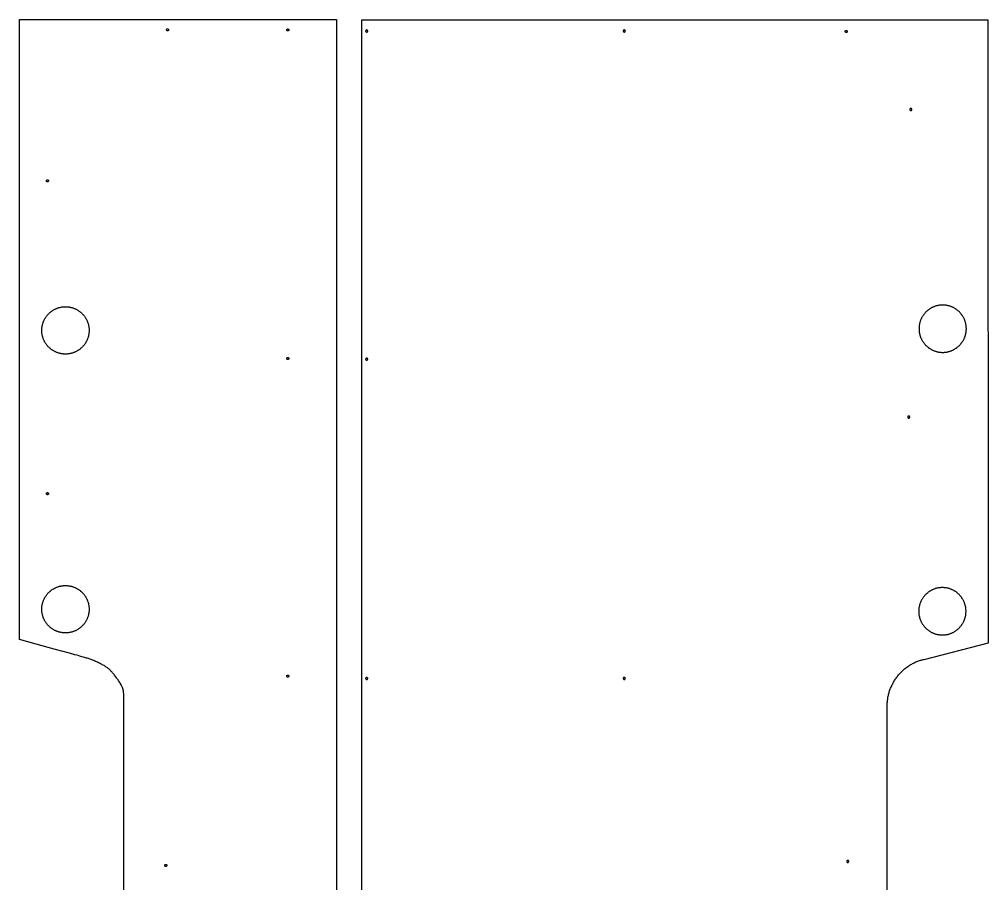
# Model space of a CAD drawing. Extents: x 51 to 7825, y -8 to 7597.
# Drawn here: x 2242 to 4085, y 1621 to 3265 of the extents above; entities that cross this region are included whole.
import ezdxf

# ---------------------------------------------------------------- set-up
doc = ezdxf.new("R2010")
doc.units = 0
doc.layers.add('Default Layer', color=1, linetype='CONTINUOUS')

msp = doc.modelspace()

# ---------------------------------------------------------------- linework, layer by layer
at = {"layer": 'Default Layer'}
for points in [[(2440, 1584.9), (2440, 1631.3), (2440, 1677.7), (2440, 1730.2), (2440.1, 1838.8), (2440.1, 1887.6), (2440.1, 1927.9), (2440.1, 1955.9), (2440, 1964.2), (2440, 1966.7), (2440, 1968), (2440, 1969.5), (2440, 1971), (2440, 1973.9), (2440, 1976.9), (2440, 1978.4), (2440, 1979.9), (2440, 1981.4), (2439.9, 1982.8), (2439.8, 1984.3), (2439.7, 1985.8), (2439.5, 1987.2), (2439.3, 1987.9), (2439.2, 1988.6), (2439.1, 1989.4), (2438.9, 1990.1), (2438.7, 1990.8), (2438.5, 1991.5), (2438.3, 1992.2), (2438, 1992.9), (2437.7, 1993.7), (2437.4, 1994.4), (2437.1, 1995.2), (2436.7, 1995.9), (2436, 1997.5), (2435.1, 1999.1), (2434.2, 2000.7), (2433.3, 2002.3), (2432.3, 2003.9), (2431.3, 2005.5), (2430.3, 2007.1), (2429.2, 2008.6), (2428.2, 2010.1), (2427.2, 2011.5), (2426.2, 2012.9), (2424.3, 2015.4), (2422.6, 2017.7), (2421.6, 2018.9), (2420.7, 2020), (2419.8, 2021.1), (2418.8, 2022.2), (2417.8, 2023.3), (2416.8, 2024.4), (2415.8, 2025.4), (2414.8, 2026.5), (2413.7, 2027.5), (2412.7, 2028.5), (2411.6, 2029.5), (2410.4, 2030.4), (2409.3, 2031.3), (2408.2, 2032.2), (2406.9, 2033.1), (2405.6, 2034), (2404.1, 2034.9), (2402.6, 2035.8), (2401, 2036.7), (2399.3, 2037.6), (2397.6, 2038.6), (2395.8, 2039.5), (2394, 2040.4), (2392.2, 2041.2), (2390.4, 2042.1), (2388.5, 2042.9), (2386.7, 2043.7), (2384.9, 2044.5), (2383.1, 2045.3), (2381.4, 2046), (2379.6, 2046.7), (2377.9, 2047.3), (2376.2, 2048), (2374.4, 2048.6), (2372.7, 2049.1), (2370.9, 2049.7), (2369.1, 2050.2), (2367.3, 2050.7), (2363.8, 2051.8), (2360.2, 2052.7), (2356.6, 2053.7), (2353.1, 2054.8), (2350.7, 2055.4), (2347.1, 2056.4), (2336.9, 2059.2), (2307.7, 2067.2), (2273.3, 2076.5), (2241.6, 2085.2), (2241.6, 2505.1), (2241.6, 2925), (2241.6, 3264.7), (2844.7, 3264.4), (2844.7, 3264.4), (2844.7, 2859.4), (2844.7, 2371.5), (2844.7, 1883.6), (2844.7, 1395.7)], [(3892.3, 1593.5), (3892.3, 1638.4), (3892.3, 1964.9), (3892.3, 1964.9), (3892.4, 1966.8), (3892.5, 1968.6), (3892.7, 1970.4), (3893, 1972.2), (3893.2, 1973.9), (3893.5, 1975.7), (3893.9, 1977.5), (3894.3, 1979.3), (3894.7, 1981), (3895.1, 1982.8), (3895.6, 1984.5), (3896.1, 1986.3), (3896.7, 1988), (3897.3, 1989.7), (3897.9, 1991.4), (3898.6, 1993.1), (3899.3, 1994.8), (3900.1, 1996.4), (3900.8, 1998.1), (3901.6, 1999.7), (3902.5, 2001.3), (3903.3, 2003), (3904.2, 2004.5), (3905.2, 2006.1), (3906.1, 2007.7), (3907.1, 2009.2), (3908.1, 2010.7), (3909.2, 2012.2), (3910.3, 2013.7), (3911.4, 2015.1), (3912.5, 2016.6), (3913.7, 2018), (3914.8, 2019.3), (3916.1, 2020.7), (3917.3, 2022), (3918.6, 2023.4), (3919.8, 2024.7), (3921.2, 2025.9), (3922.5, 2027.1), (3923.9, 2028.4), (3925.2, 2029.5), (3926.6, 2030.7), (3928.1, 2031.8), (3929.5, 2032.9), (3931, 2034), (3932.5, 2035), (3934, 2036), (3935.5, 2037), (3937.1, 2037.9), (3938.7, 2038.8), (3940.3, 2039.7), (3941.9, 2040.5), (3943.5, 2041.3), (3945.1, 2042.1), (3946.8, 2042.8), (3948.5, 2043.5), (3950.2, 2044.2), (3951.9, 2044.8), (3953.6, 2045.4), (3955.3, 2045.9), (3957.1, 2046.4), (3958.8, 2046.9), (3960.6, 2047.3), (3962.4, 2047.7), (4084.9, 2079.3), (4084.1, 3263.5), (2892.1, 3263.5), (2892.1, 903.6)]]:
    msp.add_lwpolyline(points, dxfattribs=at)
for points in [[(2523.4, 3242.9), (2523.2, 3242.9), (2523, 3243), (2522.8, 3243), (2522.6, 3243.1), (2522.5, 3243.2), (2522.3, 3243.3), (2522.1, 3243.4), (2522, 3243.5), (2521.9, 3243.6), (2521.8, 3243.8), (2521.7, 3244), (2521.6, 3244.1), (2521.5, 3244.3), (2521.5, 3244.5), (2521.4, 3244.7), (2521.4, 3244.9), (2521.4, 3245.1), (2521.5, 3245.3), (2521.5, 3245.5), (2521.6, 3245.7), (2521.7, 3245.9), (2521.8, 3246), (2521.9, 3246.2), (2522, 3246.3), (2522.1, 3246.5), (2522.3, 3246.6), (2522.5, 3246.7), (2522.6, 3246.8), (2522.8, 3246.8), (2523, 3246.9), (2523.2, 3246.9), (2523.4, 3246.9), (2523.6, 3246.9), (2523.8, 3246.9), (2524, 3246.8), (2524.2, 3246.8), (2524.4, 3246.7), (2524.5, 3246.6), (2524.7, 3246.5), (2524.8, 3246.3), (2525, 3246.2), (2525.1, 3246), (2525.2, 3245.9), (2525.3, 3245.7), (2525.3, 3245.5), (2525.4, 3245.3), (2525.4, 3245.1), (2525.4, 3244.9), (2525.4, 3244.7), (2525.4, 3244.5), (2525.3, 3244.3), (2525.3, 3244.1), (2525.2, 3244), (2525.1, 3243.8), (2525, 3243.6), (2524.8, 3243.5), (2524.7, 3243.4), (2524.5, 3243.3), (2524.4, 3243.2), (2524.2, 3243.1), (2524, 3243), (2523.8, 3243), (2523.6, 3242.9), (2523.4, 3242.9)], [(2752, 3242.7), (2751.8, 3242.7), (2751.6, 3242.7), (2751.4, 3242.7), (2751.2, 3242.8), (2751, 3242.9), (2750.9, 3243), (2750.7, 3243.1), (2750.6, 3243.2), (2750.4, 3243.4), (2750.3, 3243.5), (2750.2, 3243.7), (2750.1, 3243.9), (2750.1, 3244.1), (2750, 3244.3), (2750, 3244.4), (2750, 3244.7), (2750, 3244.9), (2750, 3245.1), (2750.1, 3245.2), (2750.1, 3245.4), (2750.2, 3245.6), (2750.3, 3245.8), (2750.4, 3245.9), (2750.6, 3246.1), (2750.7, 3246.2), (2750.9, 3246.3), (2751, 3246.4), (2751.2, 3246.5), (2751.4, 3246.6), (2751.6, 3246.6), (2751.8, 3246.6), (2752, 3246.7), (2752.2, 3246.6), (2752.4, 3246.6), (2752.6, 3246.6), (2752.7, 3246.5), (2752.9, 3246.4), (2753.1, 3246.3), (2753.2, 3246.2), (2753.4, 3246.1), (2753.5, 3245.9), (2753.6, 3245.8), (2753.7, 3245.6), (2753.8, 3245.4), (2753.9, 3245.2), (2753.9, 3245.1), (2754, 3244.9), (2754, 3244.7), (2754, 3244.4), (2753.9, 3244.3), (2753.9, 3244.1), (2753.8, 3243.9), (2753.7, 3243.7), (2753.6, 3243.5), (2753.5, 3243.4), (2753.4, 3243.2), (2753.2, 3243.1), (2753.1, 3243), (2752.9, 3242.9), (2752.7, 3242.8), (2752.6, 3242.7), (2752.4, 3242.7), (2752.2, 3242.7), (2752, 3242.7)], [(2902.1, 3244.6), (2901.9, 3244.6), (2901.7, 3244.6), (2901.5, 3244.5), (2901.3, 3244.5), (2901.1, 3244.4), (2900.9, 3244.3), (2900.8, 3244.2), (2900.6, 3244), (2900.5, 3243.9), (2900.4, 3243.7), (2900.3, 3243.6), (2900.2, 3243.4), (2900.2, 3243.2), (2900.1, 3243), (2900.1, 3242.8), (2900.1, 3242.6), (2900.1, 3242.4), (2900.1, 3242.2), (2900.2, 3242), (2900.2, 3241.8), (2900.3, 3241.7), (2900.4, 3241.5), (2900.5, 3241.3), (2900.6, 3241.2), (2900.8, 3241.1), (2900.9, 3241), (2901.1, 3240.9), (2901.3, 3240.8), (2901.5, 3240.7), (2901.7, 3240.7), (2901.9, 3240.6), (2902.1, 3240.6), (2902.3, 3240.6), (2902.5, 3240.7), (2902.7, 3240.7), (2902.8, 3240.8), (2903, 3240.9), (2903.2, 3241), (2903.3, 3241.1), (2903.5, 3241.2), (2903.6, 3241.3), (2903.7, 3241.5), (2903.8, 3241.7), (2903.9, 3241.8), (2904, 3242), (2904, 3242.2), (2904, 3242.4), (2904.1, 3242.6), (2904, 3242.8), (2904, 3243), (2904, 3243.2), (2903.9, 3243.4), (2903.8, 3243.6), (2903.7, 3243.7), (2903.6, 3243.9), (2903.5, 3244), (2903.3, 3244.2), (2903.2, 3244.3), (2903, 3244.4), (2902.8, 3244.5), (2902.7, 3244.5), (2902.5, 3244.6), (2902.3, 3244.6), (2902.1, 3244.6)], [(3392.1, 3244.6), (3391.9, 3244.6), (3391.7, 3244.6), (3391.5, 3244.5), (3391.3, 3244.5), (3391.1, 3244.4), (3390.9, 3244.3), (3390.8, 3244.2), (3390.6, 3244), (3390.5, 3243.9), (3390.4, 3243.7), (3390.3, 3243.6), (3390.2, 3243.4), (3390.2, 3243.2), (3390.1, 3243), (3390.1, 3242.8), (3390.1, 3242.6), (3390.1, 3242.4), (3390.1, 3242.2), (3390.2, 3242), (3390.2, 3241.8), (3390.3, 3241.7), (3390.4, 3241.5), (3390.5, 3241.3), (3390.6, 3241.2), (3390.8, 3241.1), (3390.9, 3241), (3391.1, 3240.9), (3391.3, 3240.8), (3391.5, 3240.7), (3391.7, 3240.7), (3391.9, 3240.6), (3392.1, 3240.6), (3392.3, 3240.6), (3392.5, 3240.7), (3392.7, 3240.7), (3392.8, 3240.8), (3393, 3240.9), (3393.2, 3241), (3393.3, 3241.1), (3393.5, 3241.2), (3393.6, 3241.3), (3393.7, 3241.5), (3393.8, 3241.7), (3393.9, 3241.8), (3394, 3242), (3394, 3242.2), (3394, 3242.4), (3394.1, 3242.6), (3394, 3242.8), (3394, 3243), (3394, 3243.2), (3393.9, 3243.4), (3393.8, 3243.6), (3393.7, 3243.7), (3393.6, 3243.9), (3393.5, 3244), (3393.3, 3244.2), (3393.2, 3244.3), (3393, 3244.4), (3392.8, 3244.5), (3392.7, 3244.5), (3392.5, 3244.6), (3392.3, 3244.6), (3392.1, 3244.6)], [(3814.1, 3243.8), (3814.3, 3243.8), (3814.5, 3243.8), (3814.7, 3243.7), (3814.9, 3243.7), (3815.1, 3243.6), (3815.2, 3243.5), (3815.4, 3243.4), (3815.5, 3243.2), (3815.7, 3243.1), (3815.8, 3242.9), (3815.9, 3242.8), (3816, 3242.6), (3816, 3242.4), (3816.1, 3242.2), (3816.1, 3242), (3816.1, 3241.8), (3816.1, 3241.6), (3816.1, 3241.4), (3816, 3241.2), (3816, 3241.1), (3815.9, 3240.9), (3815.8, 3240.7), (3815.7, 3240.6), (3815.5, 3240.4), (3815.4, 3240.3), (3815.2, 3240.2), (3815.1, 3240.1), (3814.9, 3240), (3814.7, 3239.9), (3814.5, 3239.9), (3814.3, 3239.8), (3814.1, 3239.8), (3813.9, 3239.8), (3813.7, 3239.9), (3813.5, 3239.9), (3813.3, 3240), (3813.2, 3240.1), (3813, 3240.2), (3812.9, 3240.3), (3812.7, 3240.4), (3812.6, 3240.6), (3812.5, 3240.7), (3812.4, 3240.9), (3812.3, 3241.1), (3812.2, 3241.2), (3812.2, 3241.4), (3812.1, 3241.6), (3812.1, 3241.8), (3812.1, 3242), (3812.2, 3242.2), (3812.2, 3242.4), (3812.3, 3242.6), (3812.4, 3242.8), (3812.5, 3242.9), (3812.6, 3243.1), (3812.7, 3243.2), (3812.9, 3243.4), (3813, 3243.5), (3813.2, 3243.6), (3813.3, 3243.7), (3813.5, 3243.7), (3813.7, 3243.8), (3813.9, 3243.8), (3814.1, 3243.8)], [(3937.1, 3095.5), (3936.9, 3095.5), (3936.7, 3095.5), (3936.5, 3095.4), (3936.3, 3095.3), (3936.1, 3095.3), (3935.9, 3095.2), (3935.8, 3095), (3935.6, 3094.9), (3935.5, 3094.8), (3935.4, 3094.6), (3935.3, 3094.5), (3935.2, 3094.3), (3935.2, 3094.1), (3935.1, 3093.9), (3935.1, 3093.7), (3935.1, 3093.5), (3935.1, 3093.3), (3935.1, 3093.1), (3935.2, 3092.9), (3935.2, 3092.7), (3935.3, 3092.5), (3935.4, 3092.4), (3935.5, 3092.2), (3935.6, 3092.1), (3935.8, 3092), (3935.9, 3091.8), (3936.1, 3091.7), (3936.3, 3091.7), (3936.5, 3091.6), (3936.7, 3091.5), (3936.9, 3091.5), (3937.1, 3091.5), (3937.3, 3091.5), (3937.5, 3091.5), (3937.7, 3091.6), (3937.8, 3091.7), (3938, 3091.7), (3938.2, 3091.8), (3938.3, 3092), (3938.5, 3092.1), (3938.6, 3092.2), (3938.7, 3092.4), (3938.8, 3092.5), (3938.9, 3092.7), (3939, 3092.9), (3939, 3093.1), (3939, 3093.3), (3939.1, 3093.5), (3939, 3093.7), (3939, 3093.9), (3939, 3094.1), (3938.9, 3094.3), (3938.8, 3094.5), (3938.7, 3094.6), (3938.6, 3094.8), (3938.5, 3094.9), (3938.3, 3095), (3938.2, 3095.2), (3938, 3095.3), (3937.8, 3095.3), (3937.7, 3095.4), (3937.5, 3095.5), (3937.3, 3095.5), (3937.1, 3095.5)], [(2295, 2955.9), (2294.8, 2955.9), (2294.6, 2955.9), (2294.4, 2956), (2294.2, 2956), (2294, 2956.1), (2293.9, 2956.2), (2293.7, 2956.3), (2293.6, 2956.5), (2293.4, 2956.6), (2293.3, 2956.8), (2293.2, 2956.9), (2293.1, 2957.1), (2293.1, 2957.3), (2293, 2957.5), (2293, 2957.7), (2293, 2957.9), (2293, 2958.1), (2293, 2958.3), (2293.1, 2958.5), (2293.1, 2958.7), (2293.2, 2958.8), (2293.3, 2959), (2293.4, 2959.2), (2293.6, 2959.3), (2293.7, 2959.4), (2293.9, 2959.5), (2294, 2959.6), (2294.2, 2959.7), (2294.4, 2959.8), (2294.6, 2959.8), (2294.8, 2959.9), (2295, 2959.9), (2295.2, 2959.9), (2295.4, 2959.8), (2295.6, 2959.8), (2295.7, 2959.7), (2295.9, 2959.6), (2296.1, 2959.5), (2296.2, 2959.4), (2296.4, 2959.3), (2296.5, 2959.2), (2296.6, 2959), (2296.7, 2958.8), (2296.8, 2958.7), (2296.9, 2958.5), (2296.9, 2958.3), (2297, 2958.1), (2297, 2957.9), (2297, 2957.7), (2296.9, 2957.5), (2296.9, 2957.3), (2296.8, 2957.1), (2296.7, 2956.9), (2296.6, 2956.8), (2296.5, 2956.6), (2296.4, 2956.5), (2296.2, 2956.3), (2296.1, 2956.2), (2295.9, 2956.1), (2295.7, 2956), (2295.6, 2956), (2295.4, 2955.9), (2295.2, 2955.9), (2295, 2955.9)], [(2329.2, 2628.3), (2328, 2628.3), (2326.9, 2628.3), (2325.7, 2628.4), (2324.6, 2628.5), (2323.4, 2628.6), (2322.3, 2628.8), (2321.2, 2629), (2320.1, 2629.2), (2319, 2629.4), (2317.9, 2629.7), (2316.9, 2630), (2315.8, 2630.3), (2314.7, 2630.6), (2313.7, 2631), (2312.7, 2631.4), (2311.7, 2631.8), (2310.7, 2632.3), (2309.7, 2632.7), (2308.7, 2633.2), (2307.7, 2633.7), (2306.8, 2634.2), (2305.8, 2634.8), (2304.9, 2635.4), (2304, 2636), (2303.1, 2636.6), (2302.3, 2637.2), (2301.4, 2637.9), (2300.6, 2638.6), (2299.7, 2639.2), (2298.9, 2640), (2298.1, 2640.7), (2297.4, 2641.5), (2296.6, 2642.2), (2295.9, 2643), (2295.2, 2643.8), (2294.5, 2644.7), (2293.8, 2645.5), (2293.1, 2646.4), (2292.5, 2647.2), (2291.9, 2648.1), (2291.3, 2649), (2290.7, 2649.9), (2290.1, 2650.9), (2289.6, 2651.8), (2289.1, 2652.8), (2288.6, 2653.8), (2288.2, 2654.8), (2287.7, 2655.8), (2287.3, 2656.8), (2286.9, 2657.8), (2286.5, 2658.8), (2286.2, 2659.9), (2285.9, 2661), (2285.6, 2662), (2285.3, 2663.1), (2285.1, 2664.2), (2284.9, 2665.3), (2284.7, 2666.4), (2284.5, 2667.5), (2284.4, 2668.7), (2284.3, 2669.8), (2284.2, 2671), (2284.2, 2672.1), (2284.2, 2673.3), (2284.2, 2674.4), (2284.2, 2675.6), (2284.3, 2676.7), (2284.4, 2677.9), (2284.5, 2679), (2284.7, 2680.1), (2284.9, 2681.2), (2285.1, 2682.3), (2285.3, 2683.4), (2285.6, 2684.5), (2285.9, 2685.6), (2286.2, 2686.7), (2286.5, 2687.7), (2286.9, 2688.7), (2287.3, 2689.8), (2287.7, 2690.8), (2288.2, 2691.8), (2288.6, 2692.8), (2289.1, 2693.8), (2289.6, 2694.7), (2290.1, 2695.7), (2290.7, 2696.6), (2291.3, 2697.5), (2291.9, 2698.4), (2292.5, 2699.3), (2293.1, 2700.2), (2293.8, 2701.1), (2294.5, 2701.9), (2295.2, 2702.7), (2295.9, 2703.5), (2296.6, 2704.3), (2297.4, 2705.1), (2298.1, 2705.9), (2298.9, 2706.6), (2299.7, 2707.3), (2300.6, 2708), (2301.4, 2708.7), (2302.3, 2709.3), (2303.1, 2710), (2304, 2710.6), (2304.9, 2711.2), (2305.8, 2711.8), (2306.8, 2712.3), (2307.7, 2712.8), (2308.7, 2713.4), (2309.7, 2713.8), (2310.7, 2714.3), (2311.7, 2714.7), (2312.7, 2715.2), (2313.7, 2715.5), (2314.7, 2715.9), (2315.8, 2716.3), (2316.9, 2716.6), (2317.9, 2716.9), (2319, 2717.1), (2320.1, 2717.4), (2321.2, 2717.6), (2322.3, 2717.8), (2323.4, 2717.9), (2324.6, 2718), (2325.7, 2718.1), (2326.9, 2718.2), (2328, 2718.3), (2329.2, 2718.3), (2330.3, 2718.3), (2331.5, 2718.2), (2332.6, 2718.1), (2333.8, 2718), (2334.9, 2717.9), (2336, 2717.8), (2337.1, 2717.6), (2338.2, 2717.4), (2339.3, 2717.1), (2340.4, 2716.9), (2341.5, 2716.6), (2342.6, 2716.3), (2343.6, 2715.9), (2344.7, 2715.5), (2345.7, 2715.2), (2346.7, 2714.7), (2347.7, 2714.3), (2348.7, 2713.8), (2349.7, 2713.4), (2350.6, 2712.8), (2351.6, 2712.3), (2352.5, 2711.8), (2353.4, 2711.2), (2354.3, 2710.6), (2355.2, 2710), (2356.1, 2709.3), (2357, 2708.7), (2357.8, 2708), (2358.6, 2707.3), (2359.4, 2706.6), (2360.2, 2705.9), (2361, 2705.1), (2361.8, 2704.3), (2362.5, 2703.5), (2363.2, 2702.7), (2363.9, 2701.9), (2364.6, 2701.1), (2365.2, 2700.2), (2365.9, 2699.3), (2366.5, 2698.4), (2367.1, 2697.5), (2367.7, 2696.6), (2368.2, 2695.7), (2368.7, 2694.7), (2369.3, 2693.8), (2369.7, 2692.8), (2370.2, 2691.8), (2370.6, 2690.8), (2371.1, 2689.8), (2371.4, 2688.7), (2371.8, 2687.7), (2372.2, 2686.7), (2372.5, 2685.6), (2372.8, 2684.5), (2373, 2683.4), (2373.3, 2682.3), (2373.5, 2681.2), (2373.7, 2680.1), (2373.8, 2679), (2373.9, 2677.9), (2374, 2676.7), (2374.1, 2675.6), (2374.2, 2674.4), (2374.2, 2673.3), (2374.2, 2672.1), (2374.1, 2671), (2374, 2669.8), (2373.9, 2668.7), (2373.8, 2667.5), (2373.7, 2666.4), (2373.5, 2665.3), (2373.3, 2664.2), (2373, 2663.1), (2372.8, 2662), (2372.5, 2661), (2372.2, 2659.9), (2371.8, 2658.8), (2371.4, 2657.8), (2371.1, 2656.8), (2370.6, 2655.8), (2370.2, 2654.8), (2369.7, 2653.8), (2369.3, 2652.8), (2368.7, 2651.8), (2368.2, 2650.9), (2367.7, 2649.9), (2367.1, 2649), (2366.5, 2648.1), (2365.9, 2647.2), (2365.2, 2646.4), (2364.6, 2645.5), (2363.9, 2644.7), (2363.2, 2643.8), (2362.5, 2643), (2361.8, 2642.2), (2361, 2641.5), (2360.2, 2640.7), (2359.4, 2640), (2358.6, 2639.2), (2357.8, 2638.6), (2357, 2637.9), (2356.1, 2637.2), (2355.2, 2636.6), (2354.3, 2636), (2353.4, 2635.4), (2352.5, 2634.8), (2351.6, 2634.2), (2350.6, 2633.7), (2349.7, 2633.2), (2348.7, 2632.7), (2347.7, 2632.3), (2346.7, 2631.8), (2345.7, 2631.4), (2344.7, 2631), (2343.6, 2630.6), (2342.6, 2630.3), (2341.5, 2630), (2340.4, 2629.7), (2339.3, 2629.4), (2338.2, 2629.2), (2337.1, 2629), (2336, 2628.8), (2334.9, 2628.6), (2333.8, 2628.5), (2332.6, 2628.4), (2331.5, 2628.3), (2330.3, 2628.3), (2329.2, 2628.3)], [(3997.6, 2721.5), (3996.4, 2721.5), (3995.3, 2721.4), (3994.1, 2721.3), (3993, 2721.2), (3991.9, 2721.1), (3990.8, 2721), (3989.6, 2720.8), (3988.5, 2720.6), (3987.4, 2720.3), (3986.4, 2720.1), (3985.3, 2719.8), (3984.2, 2719.5), (3983.2, 2719.1), (3982.1, 2718.7), (3981.1, 2718.4), (3980.1, 2717.9), (3979.1, 2717.5), (3978.1, 2717), (3977.1, 2716.6), (3976.2, 2716), (3975.2, 2715.5), (3974.3, 2715), (3973.4, 2714.4), (3972.4, 2713.8), (3971.6, 2713.2), (3970.7, 2712.5), (3969.8, 2711.9), (3969, 2711.2), (3968.2, 2710.5), (3967.4, 2709.8), (3966.6, 2709.1), (3965.8, 2708.3), (3965, 2707.5), (3964.3, 2706.7), (3963.6, 2705.9), (3962.9, 2705.1), (3962.2, 2704.3), (3961.5, 2703.4), (3960.9, 2702.5), (3960.3, 2701.6), (3959.7, 2700.7), (3959.1, 2699.8), (3958.6, 2698.9), (3958, 2697.9), (3957.5, 2697), (3957, 2696), (3956.6, 2695), (3956.1, 2694), (3955.7, 2693), (3955.3, 2691.9), (3955, 2690.9), (3954.6, 2689.9), (3954.3, 2688.8), (3954, 2687.7), (3953.8, 2686.6), (3953.5, 2685.5), (3953.3, 2684.4), (3953.1, 2683.3), (3953, 2682.2), (3952.8, 2681.1), (3952.7, 2679.9), (3952.7, 2678.8), (3952.6, 2677.6), (3952.6, 2676.5), (3952.6, 2675.3), (3952.7, 2674.2), (3952.7, 2673), (3952.8, 2671.9), (3953, 2670.7), (3953.1, 2669.6), (3953.3, 2668.5), (3953.5, 2667.4), (3953.8, 2666.3), (3954, 2665.2), (3954.3, 2664.2), (3954.6, 2663.1), (3955, 2662), (3955.3, 2661), (3955.7, 2660), (3956.1, 2659), (3956.6, 2658), (3957, 2657), (3957.5, 2656), (3958, 2655), (3958.6, 2654.1), (3959.1, 2653.1), (3959.7, 2652.2), (3960.3, 2651.3), (3960.9, 2650.4), (3961.5, 2649.6), (3962.2, 2648.7), (3962.9, 2647.9), (3963.6, 2647), (3964.3, 2646.2), (3965, 2645.4), (3965.8, 2644.7), (3966.6, 2643.9), (3967.4, 2643.2), (3968.2, 2642.4), (3969, 2641.8), (3969.8, 2641.1), (3970.7, 2640.4), (3971.6, 2639.8), (3972.4, 2639.2), (3973.4, 2638.6), (3974.3, 2638), (3975.2, 2637.4), (3976.2, 2636.9), (3977.1, 2636.4), (3978.1, 2635.9), (3979.1, 2635.5), (3980.1, 2635), (3981.1, 2634.6), (3982.1, 2634.2), (3983.2, 2633.8), (3984.2, 2633.5), (3985.3, 2633.2), (3986.4, 2632.9), (3987.4, 2632.6), (3988.5, 2632.4), (3989.6, 2632.2), (3990.8, 2632), (3991.9, 2631.8), (3993, 2631.7), (3994.1, 2631.6), (3995.3, 2631.5), (3996.4, 2631.5), (3997.6, 2631.5), (3998.8, 2631.5), (3999.9, 2631.5), (4001.1, 2631.6), (4002.2, 2631.7), (4003.3, 2631.8), (4004.5, 2632), (4005.6, 2632.2), (4006.7, 2632.4), (4007.8, 2632.6), (4008.9, 2632.9), (4009.9, 2633.2), (4011, 2633.5), (4012, 2633.8), (4013.1, 2634.2), (4014.1, 2634.6), (4015.1, 2635), (4016.1, 2635.5), (4017.1, 2635.9), (4018.1, 2636.4), (4019.1, 2636.9), (4020, 2637.4), (4020.9, 2638), (4021.9, 2638.6), (4022.8, 2639.2), (4023.7, 2639.8), (4024.5, 2640.4), (4025.4, 2641.1), (4026.2, 2641.8), (4027.1, 2642.4), (4027.9, 2643.2), (4028.7, 2643.9), (4029.4, 2644.7), (4030.2, 2645.4), (4030.9, 2646.2), (4031.6, 2647), (4032.3, 2647.9), (4033, 2648.7), (4033.7, 2649.6), (4034.3, 2650.4), (4034.9, 2651.3), (4035.5, 2652.2), (4036.1, 2653.1), (4036.6, 2654.1), (4037.2, 2655), (4037.7, 2656), (4038.2, 2657), (4038.6, 2658), (4039.1, 2659), (4039.5, 2660), (4039.9, 2661), (4040.2, 2662), (4040.6, 2663.1), (4040.9, 2664.2), (4041.2, 2665.2), (4041.5, 2666.3), (4041.7, 2667.4), (4041.9, 2668.5), (4042.1, 2669.6), (4042.2, 2670.7), (4042.4, 2671.9), (4042.5, 2673), (4042.5, 2674.2), (4042.6, 2675.3), (4042.6, 2676.5), (4042.6, 2677.6), (4042.5, 2678.8), (4042.5, 2679.9), (4042.4, 2681.1), (4042.2, 2682.2), (4042.1, 2683.3), (4041.9, 2684.4), (4041.7, 2685.5), (4041.5, 2686.6), (4041.2, 2687.7), (4040.9, 2688.8), (4040.6, 2689.9), (4040.2, 2690.9), (4039.9, 2691.9), (4039.5, 2693), (4039.1, 2694), (4038.6, 2695), (4038.2, 2696), (4037.7, 2697), (4037.2, 2697.9), (4036.6, 2698.9), (4036.1, 2699.8), (4035.5, 2700.7), (4034.9, 2701.6), (4034.3, 2702.5), (4033.7, 2703.4), (4033, 2704.3), (4032.3, 2705.1), (4031.6, 2705.9), (4030.9, 2706.7), (4030.2, 2707.5), (4029.4, 2708.3), (4028.7, 2709.1), (4027.9, 2709.8), (4027.1, 2710.5), (4026.2, 2711.2), (4025.4, 2711.9), (4024.5, 2712.5), (4023.7, 2713.2), (4022.8, 2713.8), (4021.9, 2714.4), (4020.9, 2715), (4020, 2715.5), (4019.1, 2716), (4018.1, 2716.6), (4017.1, 2717), (4016.1, 2717.5), (4015.1, 2717.9), (4014.1, 2718.4), (4013.1, 2718.7), (4012, 2719.1), (4011, 2719.5), (4009.9, 2719.8), (4008.9, 2720.1), (4007.8, 2720.3), (4006.7, 2720.6), (4005.6, 2720.8), (4004.5, 2721), (4003.3, 2721.1), (4002.2, 2721.2), (4001.1, 2721.3), (3999.9, 2721.4), (3998.8, 2721.5), (3997.6, 2721.5)], [(2752, 2617.9), (2751.8, 2617.9), (2751.6, 2617.9), (2751.4, 2618), (2751.2, 2618), (2751, 2618.1), (2750.9, 2618.2), (2750.7, 2618.3), (2750.6, 2618.5), (2750.4, 2618.6), (2750.3, 2618.8), (2750.2, 2618.9), (2750.1, 2619.1), (2750.1, 2619.3), (2750, 2619.5), (2750, 2619.7), (2750, 2619.9), (2750, 2620.1), (2750, 2620.3), (2750.1, 2620.5), (2750.1, 2620.7), (2750.2, 2620.8), (2750.3, 2621), (2750.4, 2621.2), (2750.6, 2621.3), (2750.7, 2621.4), (2750.9, 2621.5), (2751, 2621.6), (2751.2, 2621.7), (2751.4, 2621.8), (2751.6, 2621.8), (2751.8, 2621.9), (2752, 2621.9), (2752.2, 2621.9), (2752.4, 2621.8), (2752.6, 2621.8), (2752.7, 2621.7), (2752.9, 2621.6), (2753.1, 2621.5), (2753.2, 2621.4), (2753.4, 2621.3), (2753.5, 2621.2), (2753.6, 2621), (2753.7, 2620.8), (2753.8, 2620.7), (2753.9, 2620.5), (2753.9, 2620.3), (2754, 2620.1), (2754, 2619.9), (2754, 2619.7), (2753.9, 2619.5), (2753.9, 2619.3), (2753.8, 2619.1), (2753.7, 2618.9), (2753.6, 2618.8), (2753.5, 2618.6), (2753.4, 2618.5), (2753.2, 2618.3), (2753.1, 2618.2), (2752.9, 2618.1), (2752.7, 2618), (2752.6, 2618), (2752.4, 2617.9), (2752.2, 2617.9), (2752, 2617.9)], [(2902.1, 2620.5), (2901.9, 2620.5), (2901.7, 2620.5), (2901.5, 2620.4), (2901.3, 2620.3), (2901.1, 2620.3), (2900.9, 2620.2), (2900.8, 2620), (2900.6, 2619.9), (2900.5, 2619.8), (2900.4, 2619.6), (2900.3, 2619.5), (2900.2, 2619.3), (2900.2, 2619.1), (2900.1, 2618.9), (2900.1, 2618.7), (2900.1, 2618.5), (2900.1, 2618.3), (2900.1, 2618.1), (2900.2, 2617.9), (2900.2, 2617.7), (2900.3, 2617.5), (2900.4, 2617.4), (2900.5, 2617.2), (2900.6, 2617.1), (2900.8, 2617), (2900.9, 2616.8), (2901.1, 2616.7), (2901.3, 2616.7), (2901.5, 2616.6), (2901.7, 2616.5), (2901.9, 2616.5), (2902.1, 2616.5), (2902.3, 2616.5), (2902.5, 2616.5), (2902.7, 2616.6), (2902.8, 2616.7), (2903, 2616.7), (2903.2, 2616.8), (2903.3, 2617), (2903.5, 2617.1), (2903.6, 2617.2), (2903.7, 2617.4), (2903.8, 2617.5), (2903.9, 2617.7), (2904, 2617.9), (2904, 2618.1), (2904, 2618.3), (2904.1, 2618.5), (2904, 2618.7), (2904, 2618.9), (2904, 2619.1), (2903.9, 2619.3), (2903.8, 2619.5), (2903.7, 2619.6), (2903.6, 2619.8), (2903.5, 2619.9), (2903.3, 2620), (2903.2, 2620.2), (2903, 2620.3), (2902.8, 2620.3), (2902.7, 2620.4), (2902.5, 2620.5), (2902.3, 2620.5), (2902.1, 2620.5)], [(3933.1, 2510.5), (3932.9, 2510.5), (3932.7, 2510.5), (3932.5, 2510.4), (3932.3, 2510.3), (3932.1, 2510.3), (3931.9, 2510.2), (3931.8, 2510), (3931.6, 2509.9), (3931.5, 2509.8), (3931.4, 2509.6), (3931.3, 2509.5), (3931.2, 2509.3), (3931.2, 2509.1), (3931.1, 2508.9), (3931.1, 2508.7), (3931.1, 2508.5), (3931.1, 2508.3), (3931.1, 2508.1), (3931.2, 2507.9), (3931.2, 2507.7), (3931.3, 2507.5), (3931.4, 2507.4), (3931.5, 2507.2), (3931.6, 2507.1), (3931.8, 2507), (3931.9, 2506.8), (3932.1, 2506.7), (3932.3, 2506.7), (3932.5, 2506.6), (3932.7, 2506.5), (3932.9, 2506.5), (3933.1, 2506.5), (3933.3, 2506.5), (3933.5, 2506.5), (3933.7, 2506.6), (3933.8, 2506.7), (3934, 2506.7), (3934.2, 2506.8), (3934.3, 2507), (3934.5, 2507.1), (3934.6, 2507.2), (3934.7, 2507.4), (3934.8, 2507.5), (3934.9, 2507.7), (3935, 2507.9), (3935, 2508.1), (3935, 2508.3), (3935.1, 2508.5), (3935, 2508.7), (3935, 2508.9), (3935, 2509.1), (3934.9, 2509.3), (3934.8, 2509.5), (3934.7, 2509.6), (3934.6, 2509.8), (3934.5, 2509.9), (3934.3, 2510), (3934.2, 2510.2), (3934, 2510.3), (3933.8, 2510.3), (3933.7, 2510.4), (3933.5, 2510.5), (3933.3, 2510.5), (3933.1, 2510.5)], [(2295, 2360.9), (2294.8, 2360.9), (2294.6, 2360.9), (2294.4, 2361), (2294.2, 2361), (2294, 2361.1), (2293.9, 2361.2), (2293.7, 2361.3), (2293.6, 2361.5), (2293.4, 2361.6), (2293.3, 2361.8), (2293.2, 2361.9), (2293.1, 2362.1), (2293.1, 2362.3), (2293, 2362.5), (2293, 2362.7), (2293, 2362.9), (2293, 2363.1), (2293, 2363.3), (2293.1, 2363.5), (2293.1, 2363.7), (2293.2, 2363.8), (2293.3, 2364), (2293.4, 2364.2), (2293.6, 2364.3), (2293.7, 2364.4), (2293.9, 2364.5), (2294, 2364.6), (2294.2, 2364.7), (2294.4, 2364.8), (2294.6, 2364.8), (2294.8, 2364.9), (2295, 2364.9), (2295.2, 2364.9), (2295.4, 2364.8), (2295.6, 2364.8), (2295.7, 2364.7), (2295.9, 2364.6), (2296.1, 2364.5), (2296.2, 2364.4), (2296.4, 2364.3), (2296.5, 2364.2), (2296.6, 2364), (2296.7, 2363.8), (2296.8, 2363.7), (2296.9, 2363.5), (2296.9, 2363.3), (2297, 2363.1), (2297, 2362.9), (2297, 2362.7), (2296.9, 2362.5), (2296.9, 2362.3), (2296.8, 2362.1), (2296.7, 2361.9), (2296.6, 2361.8), (2296.5, 2361.6), (2296.4, 2361.5), (2296.2, 2361.3), (2296.1, 2361.2), (2295.9, 2361.1), (2295.7, 2361), (2295.6, 2361), (2295.4, 2360.9), (2295.2, 2360.9), (2295, 2360.9)], [(2329.2, 2098), (2328, 2098), (2326.9, 2098.1), (2325.7, 2098.2), (2324.6, 2098.3), (2323.4, 2098.4), (2322.3, 2098.5), (2321.2, 2098.7), (2320.1, 2098.9), (2319, 2099.2), (2317.9, 2099.4), (2316.9, 2099.7), (2315.8, 2100), (2314.7, 2100.4), (2313.7, 2100.8), (2312.7, 2101.1), (2311.7, 2101.6), (2310.7, 2102), (2309.7, 2102.5), (2308.7, 2102.9), (2307.7, 2103.5), (2306.8, 2104), (2305.8, 2104.5), (2304.9, 2105.1), (2304, 2105.7), (2303.1, 2106.3), (2302.3, 2107), (2301.4, 2107.6), (2300.6, 2108.3), (2299.7, 2109), (2298.9, 2109.7), (2298.1, 2110.5), (2297.4, 2111.2), (2296.6, 2112), (2295.9, 2112.8), (2295.2, 2113.6), (2294.5, 2114.4), (2293.8, 2115.2), (2293.1, 2116.1), (2292.5, 2117), (2291.9, 2117.9), (2291.3, 2118.8), (2290.7, 2119.7), (2290.1, 2120.6), (2289.6, 2121.6), (2289.1, 2122.5), (2288.6, 2123.5), (2288.2, 2124.5), (2287.7, 2125.5), (2287.3, 2126.5), (2286.9, 2127.6), (2286.5, 2128.6), (2286.2, 2129.6), (2285.9, 2130.7), (2285.6, 2131.8), (2285.3, 2132.9), (2285.1, 2134), (2284.9, 2135.1), (2284.7, 2136.2), (2284.5, 2137.3), (2284.4, 2138.4), (2284.3, 2139.6), (2284.2, 2140.7), (2284.2, 2141.9), (2284.2, 2143), (2284.2, 2144.2), (2284.2, 2145.3), (2284.3, 2146.5), (2284.4, 2147.6), (2284.5, 2148.8), (2284.7, 2149.9), (2284.9, 2151), (2285.1, 2152.1), (2285.3, 2153.2), (2285.6, 2154.3), (2285.9, 2155.3), (2286.2, 2156.4), (2286.5, 2157.5), (2286.9, 2158.5), (2287.3, 2159.5), (2287.7, 2160.5), (2288.2, 2161.5), (2288.6, 2162.5), (2289.1, 2163.5), (2289.6, 2164.5), (2290.1, 2165.4), (2290.7, 2166.4), (2291.3, 2167.3), (2291.9, 2168.2), (2292.5, 2169.1), (2293.1, 2169.9), (2293.8, 2170.8), (2294.5, 2171.6), (2295.2, 2172.5), (2295.9, 2173.3), (2296.6, 2174.1), (2297.4, 2174.8), (2298.1, 2175.6), (2298.9, 2176.3), (2299.7, 2177.1), (2300.6, 2177.7), (2301.4, 2178.4), (2302.3, 2179.1), (2303.1, 2179.7), (2304, 2180.3), (2304.9, 2180.9), (2305.8, 2181.5), (2306.8, 2182.1), (2307.7, 2182.6), (2308.7, 2183.1), (2309.7, 2183.6), (2310.7, 2184), (2311.7, 2184.5), (2312.7, 2184.9), (2313.7, 2185.3), (2314.7, 2185.7), (2315.8, 2186), (2316.9, 2186.3), (2317.9, 2186.6), (2319, 2186.9), (2320.1, 2187.1), (2321.2, 2187.3), (2322.3, 2187.5), (2323.4, 2187.7), (2324.6, 2187.8), (2325.7, 2187.9), (2326.9, 2188), (2328, 2188), (2329.2, 2188), (2330.3, 2188), (2331.5, 2188), (2332.6, 2187.9), (2333.8, 2187.8), (2334.9, 2187.7), (2336, 2187.5), (2337.1, 2187.3), (2338.2, 2187.1), (2339.3, 2186.9), (2340.4, 2186.6), (2341.5, 2186.3), (2342.6, 2186), (2343.6, 2185.7), (2344.7, 2185.3), (2345.7, 2184.9), (2346.7, 2184.5), (2347.7, 2184), (2348.7, 2183.6), (2349.7, 2183.1), (2350.6, 2182.6), (2351.6, 2182.1), (2352.5, 2181.5), (2353.4, 2180.9), (2354.3, 2180.3), (2355.2, 2179.7), (2356.1, 2179.1), (2357, 2178.4), (2357.8, 2177.7), (2358.6, 2177.1), (2359.4, 2176.3), (2360.2, 2175.6), (2361, 2174.8), (2361.8, 2174.1), (2362.5, 2173.3), (2363.2, 2172.5), (2363.9, 2171.6), (2364.6, 2170.8), (2365.2, 2169.9), (2365.9, 2169.1), (2366.5, 2168.2), (2367.1, 2167.3), (2367.7, 2166.4), (2368.2, 2165.4), (2368.7, 2164.5), (2369.3, 2163.5), (2369.7, 2162.5), (2370.2, 2161.5), (2370.6, 2160.5), (2371.1, 2159.5), (2371.4, 2158.5), (2371.8, 2157.5), (2372.2, 2156.4), (2372.5, 2155.3), (2372.8, 2154.3), (2373, 2153.2), (2373.3, 2152.1), (2373.5, 2151), (2373.7, 2149.9), (2373.8, 2148.8), (2373.9, 2147.6), (2374, 2146.5), (2374.1, 2145.3), (2374.2, 2144.2), (2374.2, 2143), (2374.2, 2141.9), (2374.1, 2140.7), (2374, 2139.6), (2373.9, 2138.4), (2373.8, 2137.3), (2373.7, 2136.2), (2373.5, 2135.1), (2373.3, 2134), (2373, 2132.9), (2372.8, 2131.8), (2372.5, 2130.7), (2372.2, 2129.6), (2371.8, 2128.6), (2371.4, 2127.6), (2371.1, 2126.5), (2370.6, 2125.5), (2370.2, 2124.5), (2369.7, 2123.5), (2369.3, 2122.5), (2368.7, 2121.6), (2368.2, 2120.6), (2367.7, 2119.7), (2367.1, 2118.8), (2366.5, 2117.9), (2365.9, 2117), (2365.2, 2116.1), (2364.6, 2115.2), (2363.9, 2114.4), (2363.2, 2113.6), (2362.5, 2112.8), (2361.8, 2112), (2361, 2111.2), (2360.2, 2110.5), (2359.4, 2109.7), (2358.6, 2109), (2357.8, 2108.3), (2357, 2107.6), (2356.1, 2107), (2355.2, 2106.3), (2354.3, 2105.7), (2353.4, 2105.1), (2352.5, 2104.5), (2351.6, 2104), (2350.6, 2103.5), (2349.7, 2102.9), (2348.7, 2102.5), (2347.7, 2102), (2346.7, 2101.6), (2345.7, 2101.1), (2344.7, 2100.8), (2343.6, 2100.4), (2342.6, 2100), (2341.5, 2099.7), (2340.4, 2099.4), (2339.3, 2099.2), (2338.2, 2098.9), (2337.1, 2098.7), (2336, 2098.5), (2334.9, 2098.4), (2333.8, 2098.3), (2332.6, 2098.2), (2331.5, 2098.1), (2330.3, 2098), (2329.2, 2098)], [(3997, 2184.2), (3995.8, 2184.2), (3994.7, 2184.1), (3993.5, 2184), (3992.4, 2183.9), (3991.3, 2183.8), (3990.2, 2183.7), (3989, 2183.5), (3987.9, 2183.3), (3986.8, 2183), (3985.8, 2182.8), (3984.7, 2182.5), (3983.6, 2182.2), (3982.6, 2181.8), (3981.5, 2181.4), (3980.5, 2181.1), (3979.5, 2180.6), (3978.5, 2180.2), (3977.5, 2179.7), (3976.5, 2179.3), (3975.6, 2178.7), (3974.6, 2178.2), (3973.7, 2177.7), (3972.8, 2177.1), (3971.8, 2176.5), (3971, 2175.9), (3970.1, 2175.2), (3969.2, 2174.6), (3968.4, 2173.9), (3967.6, 2173.2), (3966.7, 2172.5), (3966, 2171.8), (3965.2, 2171), (3964.4, 2170.2), (3963.7, 2169.4), (3963, 2168.6), (3962.3, 2167.8), (3961.6, 2167), (3960.9, 2166.1), (3960.3, 2165.2), (3959.7, 2164.3), (3959.1, 2163.4), (3958.5, 2162.5), (3958, 2161.6), (3957.4, 2160.6), (3956.9, 2159.7), (3956.4, 2158.7), (3956, 2157.7), (3955.5, 2156.7), (3955.1, 2155.7), (3954.7, 2154.6), (3954.4, 2153.6), (3954, 2152.6), (3953.7, 2151.5), (3953.4, 2150.4), (3953.2, 2149.3), (3952.9, 2148.2), (3952.7, 2147.1), (3952.5, 2146), (3952.4, 2144.9), (3952.2, 2143.8), (3952.1, 2142.6), (3952.1, 2141.5), (3952, 2140.3), (3952, 2139.2), (3952, 2138), (3952.1, 2136.9), (3952.1, 2135.7), (3952.2, 2134.6), (3952.4, 2133.4), (3952.5, 2132.3), (3952.7, 2131.2), (3952.9, 2130.1), (3953.2, 2129), (3953.4, 2127.9), (3953.7, 2126.9), (3954, 2125.8), (3954.4, 2124.7), (3954.7, 2123.7), (3955.1, 2122.7), (3955.5, 2121.7), (3956, 2120.7), (3956.4, 2119.7), (3956.9, 2118.7), (3957.4, 2117.7), (3958, 2116.8), (3958.5, 2115.8), (3959.1, 2114.9), (3959.7, 2114), (3960.3, 2113.1), (3960.9, 2112.3), (3961.6, 2111.4), (3962.3, 2110.6), (3963, 2109.7), (3963.7, 2108.9), (3964.4, 2108.1), (3965.2, 2107.4), (3966, 2106.6), (3966.7, 2105.9), (3967.6, 2105.2), (3968.4, 2104.5), (3969.2, 2103.8), (3970.1, 2103.1), (3971, 2102.5), (3971.8, 2101.9), (3972.8, 2101.3), (3973.7, 2100.7), (3974.6, 2100.1), (3975.6, 2099.6), (3976.5, 2099.1), (3977.5, 2098.6), (3978.5, 2098.2), (3979.5, 2097.7), (3980.5, 2097.3), (3981.5, 2096.9), (3982.6, 2096.5), (3983.6, 2096.2), (3984.7, 2095.9), (3985.8, 2095.6), (3986.8, 2095.3), (3987.9, 2095.1), (3989, 2094.9), (3990.2, 2094.7), (3991.3, 2094.5), (3992.4, 2094.4), (3993.5, 2094.3), (3994.7, 2094.2), (3995.8, 2094.2), (3997, 2094.2), (3998.2, 2094.2), (3999.3, 2094.2), (4000.5, 2094.3), (4001.6, 2094.4), (4002.7, 2094.5), (4003.9, 2094.7), (4005, 2094.9), (4006.1, 2095.1), (4007.2, 2095.3), (4008.3, 2095.6), (4009.3, 2095.9), (4010.4, 2096.2), (4011.4, 2096.5), (4012.5, 2096.9), (4013.5, 2097.3), (4014.5, 2097.7), (4015.5, 2098.2), (4016.5, 2098.6), (4017.5, 2099.1), (4018.5, 2099.6), (4019.4, 2100.1), (4020.3, 2100.7), (4021.3, 2101.3), (4022.2, 2101.9), (4023.1, 2102.5), (4023.9, 2103.1), (4024.8, 2103.8), (4025.6, 2104.5), (4026.5, 2105.2), (4027.3, 2105.9), (4028.1, 2106.6), (4028.8, 2107.4), (4029.6, 2108.1), (4030.3, 2108.9), (4031, 2109.7), (4031.7, 2110.6), (4032.4, 2111.4), (4033.1, 2112.3), (4033.7, 2113.1), (4034.3, 2114), (4034.9, 2114.9), (4035.5, 2115.8), (4036, 2116.8), (4036.6, 2117.7), (4037.1, 2118.7), (4037.6, 2119.7), (4038, 2120.7), (4038.5, 2121.7), (4038.9, 2122.7), (4039.3, 2123.7), (4039.6, 2124.7), (4040, 2125.8), (4040.3, 2126.9), (4040.6, 2127.9), (4040.9, 2129), (4041.1, 2130.1), (4041.3, 2131.2), (4041.5, 2132.3), (4041.6, 2133.4), (4041.8, 2134.6), (4041.9, 2135.7), (4041.9, 2136.9), (4042, 2138), (4042, 2139.2), (4042, 2140.3), (4041.9, 2141.5), (4041.9, 2142.6), (4041.8, 2143.8), (4041.6, 2144.9), (4041.5, 2146), (4041.3, 2147.1), (4041.1, 2148.2), (4040.9, 2149.3), (4040.6, 2150.4), (4040.3, 2151.5), (4040, 2152.6), (4039.6, 2153.6), (4039.3, 2154.6), (4038.9, 2155.7), (4038.5, 2156.7), (4038, 2157.7), (4037.6, 2158.7), (4037.1, 2159.7), (4036.6, 2160.6), (4036, 2161.6), (4035.5, 2162.5), (4034.9, 2163.4), (4034.3, 2164.3), (4033.7, 2165.2), (4033.1, 2166.1), (4032.4, 2167), (4031.7, 2167.8), (4031, 2168.6), (4030.3, 2169.4), (4029.6, 2170.2), (4028.8, 2171), (4028.1, 2171.8), (4027.3, 2172.5), (4026.5, 2173.2), (4025.6, 2173.9), (4024.8, 2174.6), (4023.9, 2175.2), (4023.1, 2175.9), (4022.2, 2176.5), (4021.3, 2177.1), (4020.3, 2177.7), (4019.4, 2178.2), (4018.5, 2178.7), (4017.5, 2179.3), (4016.5, 2179.7), (4015.5, 2180.2), (4014.5, 2180.6), (4013.5, 2181.1), (4012.5, 2181.4), (4011.4, 2181.8), (4010.4, 2182.2), (4009.3, 2182.5), (4008.3, 2182.8), (4007.2, 2183), (4006.1, 2183.3), (4005, 2183.5), (4003.9, 2183.7), (4002.7, 2183.8), (4001.6, 2183.9), (4000.5, 2184), (3999.3, 2184.1), (3998.2, 2184.2), (3997, 2184.2)], [(2752, 2013.9), (2751.8, 2013.9), (2751.6, 2013.9), (2751.4, 2014), (2751.2, 2014), (2751, 2014.1), (2750.9, 2014.2), (2750.7, 2014.3), (2750.6, 2014.5), (2750.4, 2014.6), (2750.3, 2014.8), (2750.2, 2014.9), (2750.1, 2015.1), (2750.1, 2015.3), (2750, 2015.5), (2750, 2015.7), (2750, 2015.9), (2750, 2016.1), (2750, 2016.3), (2750.1, 2016.5), (2750.1, 2016.7), (2750.2, 2016.8), (2750.3, 2017), (2750.4, 2017.2), (2750.6, 2017.3), (2750.7, 2017.4), (2750.9, 2017.5), (2751, 2017.6), (2751.2, 2017.7), (2751.4, 2017.8), (2751.6, 2017.8), (2751.8, 2017.9), (2752, 2017.9), (2752.2, 2017.9), (2752.4, 2017.8), (2752.6, 2017.8), (2752.7, 2017.7), (2752.9, 2017.6), (2753.1, 2017.5), (2753.2, 2017.4), (2753.4, 2017.3), (2753.5, 2017.2), (2753.6, 2017), (2753.7, 2016.8), (2753.8, 2016.7), (2753.9, 2016.5), (2753.9, 2016.3), (2754, 2016.1), (2754, 2015.9), (2754, 2015.7), (2753.9, 2015.5), (2753.9, 2015.3), (2753.8, 2015.1), (2753.7, 2014.9), (2753.6, 2014.8), (2753.5, 2014.6), (2753.4, 2014.5), (2753.2, 2014.3), (2753.1, 2014.2), (2752.9, 2014.1), (2752.7, 2014), (2752.6, 2014), (2752.4, 2013.9), (2752.2, 2013.9), (2752, 2013.9)], [(2902.1, 2013.5), (2901.9, 2013.5), (2901.7, 2013.5), (2901.5, 2013.4), (2901.3, 2013.3), (2901.1, 2013.3), (2900.9, 2013.2), (2900.8, 2013), (2900.6, 2012.9), (2900.5, 2012.8), (2900.4, 2012.6), (2900.3, 2012.5), (2900.2, 2012.3), (2900.2, 2012.1), (2900.1, 2011.9), (2900.1, 2011.7), (2900.1, 2011.5), (2900.1, 2011.3), (2900.1, 2011.1), (2900.2, 2010.9), (2900.2, 2010.7), (2900.3, 2010.5), (2900.4, 2010.4), (2900.5, 2010.2), (2900.6, 2010.1), (2900.8, 2010), (2900.9, 2009.8), (2901.1, 2009.7), (2901.3, 2009.7), (2901.5, 2009.6), (2901.7, 2009.5), (2901.9, 2009.5), (2902.1, 2009.5), (2902.3, 2009.5), (2902.5, 2009.5), (2902.7, 2009.6), (2902.8, 2009.7), (2903, 2009.7), (2903.2, 2009.8), (2903.3, 2010), (2903.5, 2010.1), (2903.6, 2010.2), (2903.7, 2010.4), (2903.8, 2010.5), (2903.9, 2010.7), (2904, 2010.9), (2904, 2011.1), (2904, 2011.3), (2904.1, 2011.5), (2904, 2011.7), (2904, 2011.9), (2904, 2012.1), (2903.9, 2012.3), (2903.8, 2012.5), (2903.7, 2012.6), (2903.6, 2012.8), (2903.5, 2012.9), (2903.3, 2013), (2903.2, 2013.2), (2903, 2013.3), (2902.8, 2013.3), (2902.7, 2013.4), (2902.5, 2013.5), (2902.3, 2013.5), (2902.1, 2013.5)], [(3392.1, 2013.5), (3391.9, 2013.5), (3391.7, 2013.5), (3391.5, 2013.4), (3391.3, 2013.3), (3391.1, 2013.3), (3390.9, 2013.2), (3390.8, 2013), (3390.6, 2012.9), (3390.5, 2012.8), (3390.4, 2012.6), (3390.3, 2012.5), (3390.2, 2012.3), (3390.2, 2012.1), (3390.1, 2011.9), (3390.1, 2011.7), (3390.1, 2011.5), (3390.1, 2011.3), (3390.1, 2011.1), (3390.2, 2010.9), (3390.2, 2010.7), (3390.3, 2010.5), (3390.4, 2010.4), (3390.5, 2010.2), (3390.6, 2010.1), (3390.8, 2010), (3390.9, 2009.8), (3391.1, 2009.7), (3391.3, 2009.7), (3391.5, 2009.6), (3391.7, 2009.5), (3391.9, 2009.5), (3392.1, 2009.5), (3392.3, 2009.5), (3392.5, 2009.5), (3392.7, 2009.6), (3392.8, 2009.7), (3393, 2009.7), (3393.2, 2009.8), (3393.3, 2010), (3393.5, 2010.1), (3393.6, 2010.2), (3393.7, 2010.4), (3393.8, 2010.5), (3393.9, 2010.7), (3394, 2010.9), (3394, 2011.1), (3394, 2011.3), (3394.1, 2011.5), (3394, 2011.7), (3394, 2011.9), (3394, 2012.1), (3393.9, 2012.3), (3393.8, 2012.5), (3393.7, 2012.6), (3393.6, 2012.8), (3393.5, 2012.9), (3393.3, 2013), (3393.2, 2013.2), (3393, 2013.3), (3392.8, 2013.3), (3392.7, 2013.4), (3392.5, 2013.5), (3392.3, 2013.5), (3392.1, 2013.5)], [(3817.1, 1665.5), (3816.9, 1665.5), (3816.7, 1665.5), (3816.5, 1665.4), (3816.3, 1665.3), (3816.1, 1665.3), (3815.9, 1665.2), (3815.8, 1665), (3815.6, 1664.9), (3815.5, 1664.8), (3815.4, 1664.6), (3815.3, 1664.5), (3815.2, 1664.3), (3815.2, 1664.1), (3815.1, 1663.9), (3815.1, 1663.7), (3815.1, 1663.5), (3815.1, 1663.3), (3815.1, 1663.1), (3815.2, 1662.9), (3815.2, 1662.7), (3815.3, 1662.5), (3815.4, 1662.4), (3815.5, 1662.2), (3815.6, 1662.1), (3815.8, 1662), (3815.9, 1661.8), (3816.1, 1661.7), (3816.3, 1661.7), (3816.5, 1661.6), (3816.7, 1661.5), (3816.9, 1661.5), (3817.1, 1661.5), (3817.3, 1661.5), (3817.5, 1661.5), (3817.7, 1661.6), (3817.8, 1661.7), (3818, 1661.7), (3818.2, 1661.8), (3818.3, 1662), (3818.5, 1662.1), (3818.6, 1662.2), (3818.7, 1662.4), (3818.8, 1662.5), (3818.9, 1662.7), (3819, 1662.9), (3819, 1663.1), (3819, 1663.3), (3819.1, 1663.5), (3819, 1663.7), (3819, 1663.9), (3819, 1664.1), (3818.9, 1664.3), (3818.8, 1664.5), (3818.7, 1664.6), (3818.6, 1664.8), (3818.5, 1664.9), (3818.3, 1665), (3818.2, 1665.2), (3818, 1665.3), (3817.8, 1665.3), (3817.7, 1665.4), (3817.5, 1665.5), (3817.3, 1665.5), (3817.1, 1665.5)], [(2520, 1653.9), (2519.8, 1653.9), (2519.6, 1653.9), (2519.4, 1654), (2519.2, 1654), (2519, 1654.1), (2518.9, 1654.2), (2518.7, 1654.3), (2518.6, 1654.5), (2518.4, 1654.6), (2518.3, 1654.8), (2518.2, 1654.9), (2518.1, 1655.1), (2518.1, 1655.3), (2518, 1655.5), (2518, 1655.7), (2518, 1655.9), (2518, 1656.1), (2518, 1656.3), (2518.1, 1656.5), (2518.1, 1656.7), (2518.2, 1656.8), (2518.3, 1657), (2518.4, 1657.2), (2518.6, 1657.3), (2518.7, 1657.4), (2518.9, 1657.5), (2519, 1657.6), (2519.2, 1657.7), (2519.4, 1657.8), (2519.6, 1657.8), (2519.8, 1657.9), (2520, 1657.9), (2520.2, 1657.9), (2520.4, 1657.8), (2520.6, 1657.8), (2520.7, 1657.7), (2520.9, 1657.6), (2521.1, 1657.5), (2521.2, 1657.4), (2521.4, 1657.3), (2521.5, 1657.2), (2521.6, 1657), (2521.7, 1656.8), (2521.8, 1656.7), (2521.9, 1656.5), (2521.9, 1656.3), (2522, 1656.1), (2522, 1655.9), (2522, 1655.7), (2521.9, 1655.5), (2521.9, 1655.3), (2521.8, 1655.1), (2521.7, 1654.9), (2521.6, 1654.8), (2521.5, 1654.6), (2521.4, 1654.5), (2521.2, 1654.3), (2521.1, 1654.2), (2520.9, 1654.1), (2520.7, 1654), (2520.6, 1654), (2520.4, 1653.9), (2520.2, 1653.9), (2520, 1653.9)]]:
    msp.add_lwpolyline(points, close=True, dxfattribs=at)

doc.saveas('drawing.dxf')
